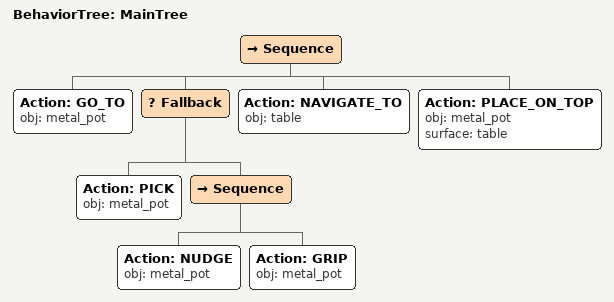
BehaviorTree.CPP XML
<root main_tree_to_execute="MainTree">
  <BehaviorTree ID="MainTree">
    <Sequence>
      <!-- Go to metal_pot -->
      <Action ID="GO_TO" obj="metal_pot" />
      <!-- Fallback: if GRASP metal_pot fails, try PUSH, FLIP to reposition -->
      <Fallback>
        <!-- Grasp metal_pot -->
        <Action ID="PICK" obj="metal_pot" />
        <Sequence>
          <!-- Push metal_pot forward toward front edge of table -->
          <Action ID="NUDGE" obj="metal_pot" />
          <!-- Grasp metal_pot -->
          <Action ID="GRIP" obj="metal_pot" />
        </Sequence>
      </Fallback>
      <!-- Pick metal_pot -->
      <Action ID="NAVIGATE_TO" obj="table" />
      <!-- Nudge metal_pot -->
      <Action ID="PLACE_ON_TOP" obj="metal_pot" surface="table" />
    </Sequence>
  </BehaviorTree>
</root>
